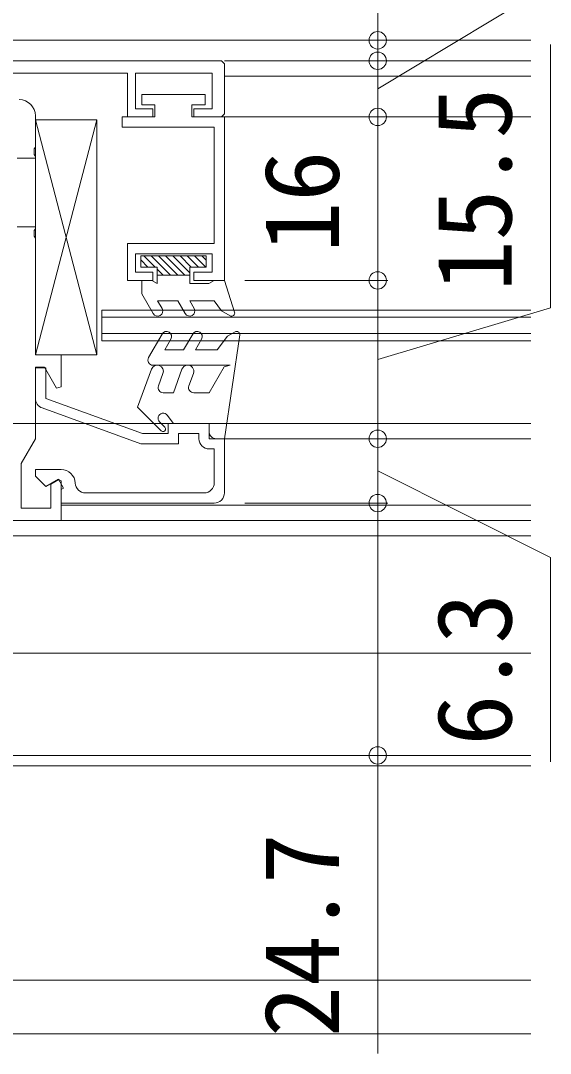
# Model space of a CAD drawing. Units: millimetres, scale not verified. Extents: x -1682 to -296, y -1188 to 1056.
# Drawn here: x -731.5 to -679.6, y -237.7 to -136.6 of the extents above; entities that cross this region are included whole.
import ezdxf
from ezdxf.enums import TextEntityAlignment as Align

# ---------------------------------------------------------------- set-up
doc = ezdxf.new("R2010")
doc.units = ezdxf.units.MM
doc.header["$LTSCALE"] = 4
for name, color, linetype, lineweight in [('0-3_YKK_11', 7, 'Continuous', 9), ('0-4_YKK_12', 2, 'Continuous', 9), ('0-5_YKK_13', 4, 'Continuous', 9), ('0-6_YKK_D', 6, 'Continuous', 9)]:
    doc.layers.add(name, color=color, linetype=linetype, lineweight=lineweight)
doc.styles.add('ＭＳ ゴシック', font='')
doc.styles.get('ＭＳ ゴシック').set_extended_font_data('MS Gothic')

msp = doc.modelspace()

# ---------------------------------------------------------------- linework, layer by layer
at = {"layer": '0-3_YKK_11'}
for p, q in [((-711.819, -140.514), (-748.382, -140.515)), ((-711.519, -140.814), (-711.819, -140.514)), ((-711.519, -145.714), (-711.519, -140.814)), ((-733.02, -141.715), (-721.019, -141.715)), ((-721.019, -141.715), (-721.019, -146.015)), ((-720.219, -141.715), (-712.719, -141.714)), ((-720.219, -145.215), (-720.219, -141.715)), ((-712.719, -141.714), (-712.719, -145.214)), ((-719.62, -143.814), (-719.62, -144.814)), ((-713.42, -143.814), (-719.62, -143.814)), ((-713.42, -144.814), (-713.42, -143.814)), ((-718.519, -145.215), (-720.219, -145.215)), ((-719.62, -144.814), (-718.32, -144.814)), ((-718.519, -146.015), (-718.519, -145.215)), ((-718.32, -144.814), (-718.32, -146.014)), ((-714.72, -144.814), (-713.42, -144.814)), ((-714.72, -146.014), (-714.72, -144.814)), ((-714.519, -145.214), (-714.519, -146.015)), ((-712.719, -145.214), (-714.519, -145.214)), ((-730.019, -148.957), (-730.02, -145.915)), ((-721.52, -146.014), (-721.52, -147.014)), ((-718.32, -146.014), (-721.52, -146.014)), ((-721.019, -146.015), (-718.519, -146.015)), ((-711.52, -146.014), (-714.72, -146.014)), ((-714.519, -146.015), (-711.819, -146.014)), ((-711.819, -146.014), (-711.519, -145.714)), ((-711.52, -162.014), (-711.52, -146.014)), ((-721.52, -147.014), (-712.52, -147.014)), ((-712.52, -147.014), (-712.52, -158.414)), ((-730.139, -149.14), (-730.019, -148.957)), ((-730.139, -149.69), (-730.139, -149.14)), ((-731.819, -150.065), (-730.019, -150.065)), ((-730.019, -149.873), (-730.139, -149.69)), ((-730.019, -150.064), (-730.019, -149.873)), ((-730.019, -156.765), (-731.819, -156.765)), ((-730.139, -157.14), (-730.019, -156.957)), ((-730.139, -157.69), (-730.139, -157.14)), ((-730.019, -157.873), (-730.139, -157.69)), ((-730.019, -156.957), (-730.019, -156.764)), ((-730.019, -169.315), (-730.019, -157.873)), ((-721.02, -158.414), (-721.02, -162.014)), ((-712.52, -158.414), (-721.02, -158.414)), ((-720.22, -159.414), (-712.72, -159.414)), ((-720.22, -161.214), (-720.22, -159.414)), ((-712.72, -159.414), (-712.72, -161.214)), ((-718.52, -161.214), (-720.22, -161.214)), ((-718.52, -162.014), (-718.52, -161.214)), ((-714.52, -161.214), (-714.52, -162.014)), ((-712.72, -161.214), (-714.52, -161.214)), ((-721.02, -162.014), (-718.52, -162.014)), ((-714.52, -162.014), (-711.52, -162.014)), ((-727.519, -169.315), (-730.019, -169.315)), ((-727.519, -172.445), (-727.519, -169.315)), ((-730.019, -170.515), (-729.147, -170.515)), ((-730.019, -177.512), (-730.019, -170.515)), ((-730.019, -170.564), (-729.019, -170.564)), ((-730.019, -173.564), (-730.019, -170.564)), ((-729.147, -170.515), (-727.964, -172.564)), ((-729.019, -170.564), (-729.019, -173.564)), ((-727.964, -172.564), (-727.519, -172.445)), ((-729.019, -173.564), (-719.54, -177.014)), ((-719.717, -178.014), (-729.361, -174.504)), ((-717.019, -176.014), (-713.019, -176.014)), ((-717.019, -177.014), (-717.019, -176.014)), ((-713.019, -176.014), (-713.019, -177.514)), ((-731.419, -179.936), (-730.019, -177.512)), ((-719.54, -177.014), (-717.019, -177.014)), ((-716.019, -177.014), (-716.019, -178.014)), ((-714.019, -177.014), (-716.019, -177.014)), ((-714.019, -177.514), (-714.019, -177.014)), ((-713.019, -177.514), (-711.519, -177.514)), ((-711.519, -177.514), (-711.519, -182.814)), ((-716.019, -178.014), (-719.717, -178.014)), ((-712.519, -178.514), (-713.019, -178.514)), ((-712.519, -181.814), (-712.519, -178.514)), ((-731.418, -184.315), (-731.419, -179.936)), ((-730.019, -180.514), (-727.519, -180.514)), ((-730.019, -181.165), (-730.019, -180.514)), ((-728.995, -182.189), (-730.019, -181.165)), ((-727.769, -181.481), (-728.995, -182.189)), ((-727.746, -181.499), (-728.519, -181.946)), ((-728.519, -181.946), (-728.519, -184.315)), ((-727.269, -182.347), (-727.769, -181.481)), ((-727.519, -181.63), (-727.746, -181.499)), ((-727.519, -185.515), (-727.519, -181.63)), ((-727.519, -182.491), (-727.269, -182.347)), ((-727.519, -183.814), (-727.519, -182.491)), ((-725.124, -182.814), (-713.519, -182.814)), ((-712.519, -183.814), (-727.519, -183.814)), ((-728.519, -184.315), (-731.418, -184.315)), ((-741.018, -185.515), (-727.519, -185.515))]:
    msp.add_line(p, q, dxfattribs=at)
for centre, radius, start, end in [((-731.62, -145.915), 1.6, 0.00105, 90.00002), ((-729.019, -173.564), 1, 180.00058, 250.00119), ((-713.019, -177.514), 1, 180.00053, 270.00052), ((-727.519, -181.914), 1.4, 2.38858, 90.00053), ((-725.122, -181.816), 0.999, 182.31445, 269.92703), ((-713.519, -181.814), 1, 270.00053, 0.00052), ((-712.519, -182.814), 1, 270.00053, 0.00052)]:
    msp.add_arc(centre, radius, start, end, dxfattribs=at)
at = {"layer": '0-4_YKK_12'}
for p, q in [((-878.522, -138.514), (-681.521, -138.514)), ((-711.517, -140.514), (-681.521, -140.514)), ((-711.517, -142.018), (-681.521, -142.018)), ((-711.517, -146.018), (-681.521, -146.018)), ((-681.521, -164.915), (-723.52, -164.915)), ((-723.52, -164.915), (-723.52, -167.915)), ((-723.52, -165.615), (-681.521, -165.615)), ((-681.521, -167.215), (-723.52, -167.215)), ((-723.52, -167.915), (-681.521, -167.915)), ((-878.522, -176.014), (-681.521, -176.014)), ((-711.27, -176.018), (-681.521, -176.018)), ((-711.518, -177.518), (-681.521, -177.518)), ((-727.518, -184.018), (-681.521, -184.018)), ((-681.521, -185.515), (-727.518, -185.515)), ((-759.539, -187.014), (-681.521, -187.014)), ((-776.869, -198.514), (-681.521, -198.514)), ((-878.522, -208.514), (-681.521, -208.514)), ((-878.522, -209.515), (-681.521, -209.515)), ((-681.521, -230.515), (-878.522, -230.515)), ((-681.521, -235.765), (-878.522, -235.765))]:
    msp.add_line(p, q, dxfattribs=at)
at = {"layer": '0-5_YKK_13'}
for p, q in [((-724.012, -146.288), (-730.013, -169.288)), ((-730.013, -169.288), (-730.012, -146.288)), ((-724.013, -169.288), (-730.012, -146.288)), ((-730.012, -146.288), (-724.012, -146.288)), ((-724.012, -146.288), (-724.013, -169.288)), ((-718.305, -160.714), (-719.405, -159.614)), ((-716.798, -161.514), (-718.698, -159.614)), ((-716.091, -161.514), (-717.991, -159.614)), ((-715.384, -161.514), (-717.284, -159.614)), ((-714.92, -161.272), (-716.577, -159.614)), ((-714.77, -160.714), (-715.87, -159.614)), ((-714.063, -160.714), (-715.163, -159.614)), ((-713.356, -160.714), (-714.456, -159.614)), ((-713.319, -160.043), (-713.748, -159.614)), ((-713.319, -160.714), (-713.319, -159.614)), ((-719.012, -160.714), (-719.72, -160.007)), ((-718.119, -160.714), (-719.72, -160.714)), ((-718.119, -160.714), (-718.119, -162.314)), ((-714.92, -160.714), (-714.92, -162.314)), ((-713.319, -160.714), (-714.92, -160.714)), ((-717.505, -161.514), (-718.119, -160.9)), ((-714.92, -161.514), (-718.119, -161.514)), ((-719.619, -162.014), (-719.619, -163.314)), ((-718.639, -162.014), (-719.619, -162.014)), ((-718.639, -162.014), (-718.119, -162.314)), ((-713.039, -162.314), (-714.92, -162.314)), ((-712.519, -162.014), (-713.039, -162.314)), ((-711.52, -162.014), (-712.519, -162.014)), ((-711.52, -162.014), (-710.534, -165.124)), ((-718.494, -165.264), (-719.619, -163.314)), ((-716.074, -164.014), (-718.061, -164.014)), ((-718.061, -164.014), (-717.628, -164.764)), ((-715.352, -165.264), (-716.074, -164.014)), ((-712.52, -164.014), (-714.92, -164.014)), ((-714.92, -164.014), (-714.487, -164.764)), ((-712.52, -164.014), (-711.82, -164.983)), ((-710.97, -165.474), (-711.82, -164.983)), ((-718.953, -169.565), (-717.625, -167.264)), ((-716.759, -167.764), (-717.365, -168.814)), ((-715.52, -168.814), (-714.625, -167.264)), ((-713.759, -167.764), (-714.365, -168.814)), ((-711.22, -167.488), (-712.22, -168.814)), ((-711.52, -177.514), (-710.023, -167.358)), ((-710.47, -167.055), (-711.22, -167.488)), ((-724.013, -169.288), (-730.013, -169.288)), ((-715.52, -168.814), (-717.365, -168.814)), ((-712.22, -168.814), (-714.365, -168.814)), ((-718.666, -170.709), (-720.02, -174.428)), ((-718.52, -170.315), (-710.964, -170.315)), ((-715.681, -170.709), (-716.52, -173.014)), ((-717.538, -171.12), (-717.984, -172.343)), ((-714.553, -171.12), (-714.998, -172.343)), ((-716.52, -173.014), (-717.514, -173.014)), ((-713.02, -173.014), (-714.529, -173.014)), ((-717.707, -176.741), (-720.02, -174.428)), ((-717.873, -175.868), (-717.354, -176.387)), ((-716.52, -176.014), (-717.12, -175.214)), ((-716.52, -176.014), (-713.02, -176.014)), ((-713.02, -176.014), (-713.02, -176.814)), ((-712.32, -177.514), (-711.52, -177.514))]:
    msp.add_line(p, q, dxfattribs=at)
for points in [[(-713.319, -159.614), (-719.72, -159.614), (-719.72, -160.714)], [(-710.964, -170.315), (-711.552, -170.472), (-713.02, -173.014)]]:
    msp.add_lwpolyline(points, dxfattribs=at)
for centre, radius, start, end in [((-718.061, -165.014), 0.5, 209.99998, 29.99998), ((-714.92, -165.014), 0.5, 209.99998, 29.99998), ((-710.82, -165.214), 0.3, 239.99576, 17.58987), ((-717.192, -167.514), 0.5, 330.0006, 150.00017), ((-714.192, -167.514), 0.5, 329.99973, 149.99866), ((-710.32, -167.314), 0.3, 351.61723, 120.00221), ((-718.52, -169.815), 0.5, 150.00029, 270), ((-718.102, -170.915), 0.6, 339.99959, 159.99858), ((-715.117, -170.915), 0.6, 340.00008, 160.00046), ((-717.514, -172.514), 0.5, 160.00165, 270.00699), ((-714.529, -172.514), 0.5, 160.00165, 270.00349), ((-717.52, -175.514), 0.5, 36.87268, 224.99751), ((-717.53, -176.564), 0.25, 224.98021, 45.01483), ((-712.32, -176.814), 0.7, 180, 270.00873)]:
    msp.add_arc(centre, radius, start, end, dxfattribs=at)
at = {"layer": '0-6_YKK_D'}
for p, q in [((-696.52, -143.264), (-679.62, -133.076)), ((-709.52, -138.514), (-695.52, -138.514)), ((-679.62, -164.694), (-679.62, -138.934)), ((-709.52, -140.514), (-695.52, -140.514)), ((-709.52, -140.514), (-695.52, -140.514)), ((-696.52, -140.514), (-696.52, -146.014)), ((-696.52, -140.514), (-696.52, -143.914)), ((-709.52, -146.014), (-695.52, -146.014)), ((-709.52, -146.014), (-695.52, -146.014)), ((-696.52, -146.014), (-696.52, -162.014)), ((-709.52, -162.014), (-695.52, -162.014)), ((-709.52, -162.014), (-695.52, -162.014)), ((-696.52, -162.014), (-696.52, -177.514)), ((-696.52, -169.764), (-679.62, -164.694)), ((-709.52, -177.514), (-695.52, -177.514)), ((-709.52, -177.514), (-695.52, -177.514)), ((-696.52, -177.514), (-696.52, -183.814)), ((-696.52, -180.664), (-679.62, -189.154)), ((-709.52, -183.814), (-695.52, -183.814)), ((-709.52, -183.814), (-695.52, -183.814)), ((-696.52, -183.814), (-696.52, -208.514)), ((-679.62, -189.154), (-679.62, -209.154)), ((-709.52, -208.514), (-695.52, -208.514)), ((-696.52, -208.514), (-696.52, -237.674))]:
    msp.add_line(p, q, dxfattribs=at)
msp.add_lwpolyline([(-696.52, -140.514), (-696.52, -138.514), (-696.52, -123.714)], dxfattribs=at)
for centre in [(-696.52, -138.514), (-696.52, -140.514), (-696.52, -140.514), (-696.52, -146.014), (-696.52, -146.014), (-696.52, -162.014), (-696.52, -162.014), (-696.52, -177.514), (-696.52, -177.514), (-696.52, -183.814), (-696.52, -183.814), (-696.52, -208.514)]:
    msp.add_circle(centre, 0.85, dxfattribs=at)

# ---------------------------------------------------------------- texts
at = {"layer": '0-6_YKK_D', "color": 4, "style": 'ＭＳ ゴシック'}
for s, p in [('15.5', (-681.22, -163.094)), ('16', (-698.12, -159.294)), ('6.3', (-681.22, -207.554)), ('24.7', (-698.12, -236.074))]:
    msp.add_text(s, height=7.331, rotation=90, dxfattribs=at).set_placement(p, align=Align.BOTTOM_LEFT)

doc.saveas('drawing.dxf')
